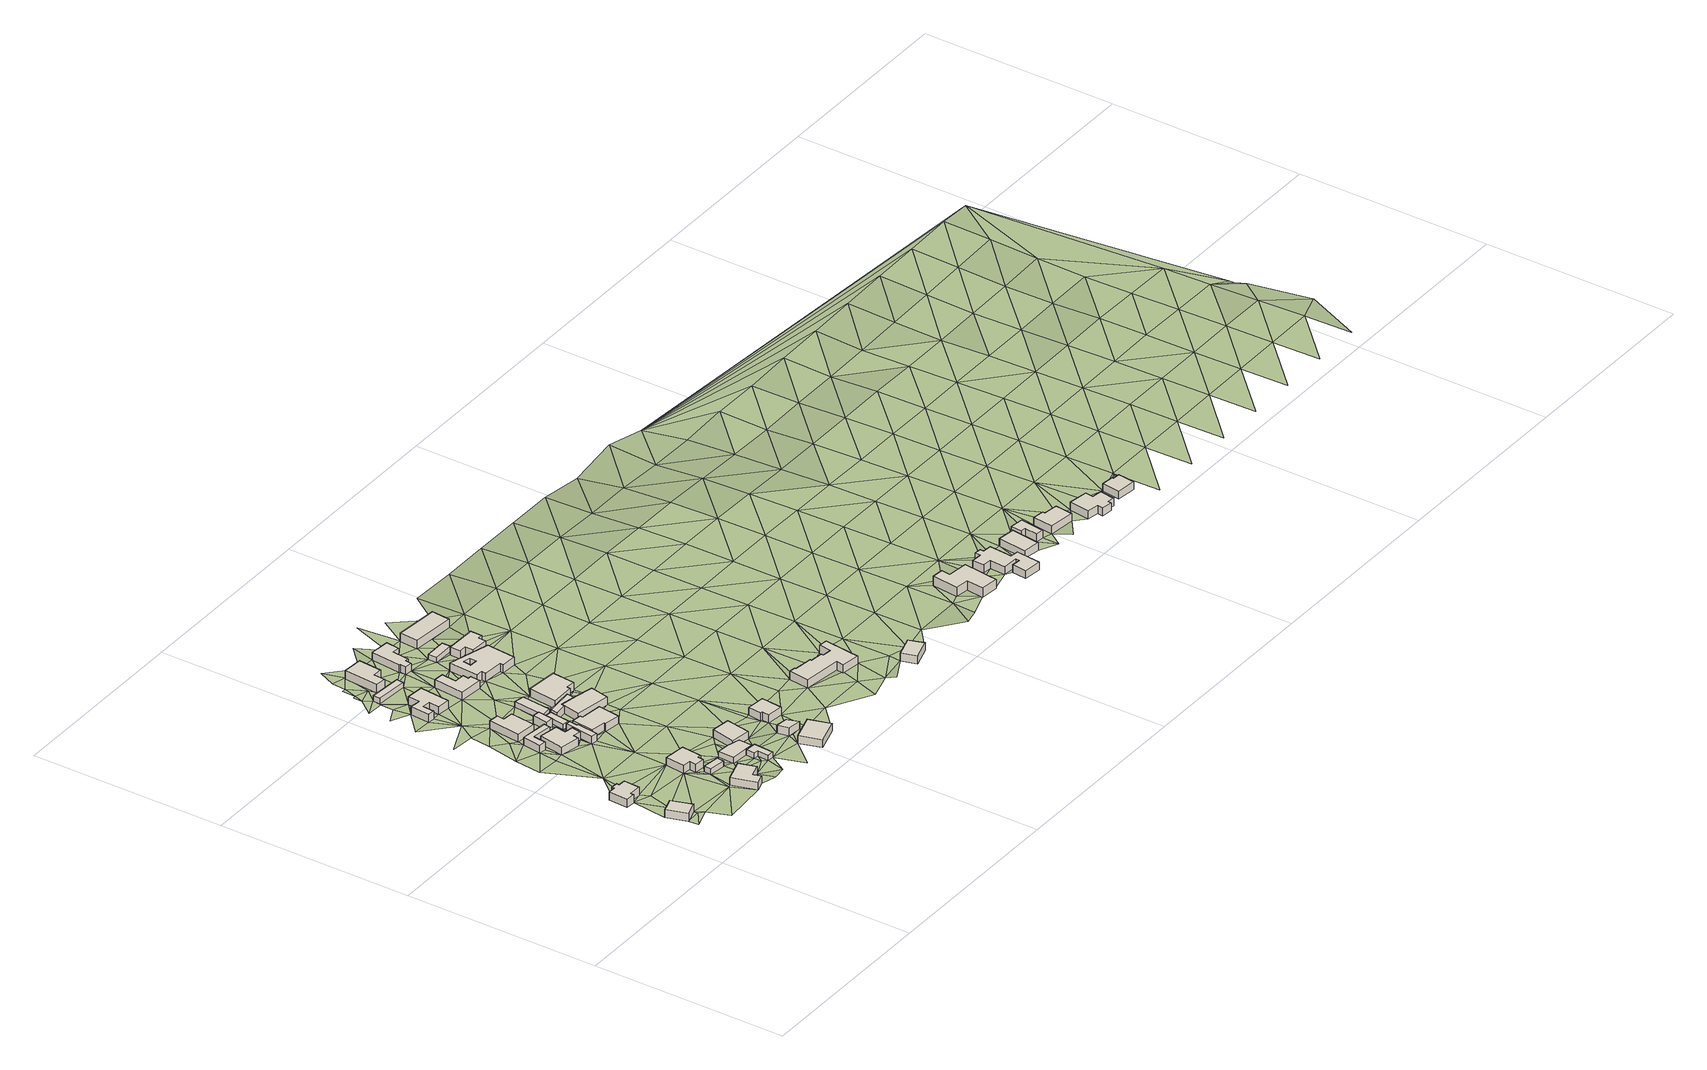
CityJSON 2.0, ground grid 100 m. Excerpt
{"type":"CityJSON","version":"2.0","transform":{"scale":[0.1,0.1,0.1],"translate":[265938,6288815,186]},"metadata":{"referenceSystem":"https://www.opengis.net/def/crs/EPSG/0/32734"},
"CityObjects":{
"building1":{"type":"Building","attributes":{"address":"2 Khorhamer Street Mamre 7347 Cape Town","building":"house","building:levels":"1","building_height":4.1,"roof_height":197.98,"ground_height":193.88,"plus_code":"4FRWFFPJ+732"},"geometry":[{"type":"Solid","lod":"1","boundaries":[[[[0,1,2,3]],[[1,4,5,2]],[[4,6,7,5]],[[6,0,3,7]],[[3,2,5,7]],[[6,4,1,0]]]]}]},
"building2":{"type":"Building","attributes":{"address":"25 Main Road Mamre 7347 Cape Town","building":"house","building:levels":"1","building_height":4.1,"roof_height":197.7,"ground_height":193.6,"plus_code":"4FRWFFPJ+925"},"geometry":[{"type":"Solid","lod":"1","boundaries":[[[[8,9,10,11]],[[9,12,13,10]],[[12,14,15,13]],[[14,16,17,15]],[[16,18,19,17]],[[18,20,21,19]],[[20,22,23,21]],[[22,24,25,23]],[[24,26,27,25]],[[26,8,11,27]],[[11,10,13,15,17,19,21,23,25,27]],[[26,24,22,20,18,16,14,12,9,8]]]]}]},
"building3":{"type":"Building","attributes":{"address":"1 Khorhamer Street Mamre 7347 Cape Town","building":"house","building:levels":"1","building_height":4.1,"roof_height":198.1,"ground_height":194,"plus_code":"4FRWFFPJ+66F"},"geometry":[{"type":"Solid","lod":"1","boundaries":[[[[28,29,30,31]],[[29,32,33,30]],[[32,34,35,33]],[[34,36,37,35]],[[36,38,39,37]],[[38,28,31,39]],[[31,30,33,35,37,39]],[[38,36,34,32,29,28]]]]}]},
"building4":{"type":"Building","attributes":{"address":"Main Road Mamre 7347 Cape Town","building":"yes","building:levels":"1","building_height":4.1,"roof_height":197.38,"ground_height":193.28,"plus_code":"4FRWFFPJ+H42"},"geometry":[{"type":"Solid","lod":"1","boundaries":[[[[40,41,42,43]],[[41,44,45,42]],[[44,46,47,45]],[[46,48,49,47]],[[48,50,51,49]],[[50,40,43,51]],[[43,42,45,47,49,51]],[[50,48,46,44,41,40]]]]}]},
"building5":{"type":"Building","attributes":{"address":"23 Main Road Mamre 7347 Cape Town","building":"house","building:levels":"1","building_height":4.1,"roof_height":197.8,"ground_height":193.7,"plus_code":"4FRWFFPJ+86J"},"geometry":[{"type":"Solid","lod":"1","boundaries":[[[[52,53,54,55]],[[53,56,57,54]],[[56,58,59,57]],[[58,60,61,59]],[[60,62,63,61]],[[62,64,65,63]],[[64,66,67,65]],[[66,52,55,67]],[[55,54,57,59,61,63,65,67]],[[66,64,62,60,58,56,53,52]]]]}]},
"building6":{"type":"Building","attributes":{"building":"cabin","building:levels":"1","building_height":2.8,"roof_height":196.5,"ground_height":193.7,"plus_code":"4FRWFFPJ+76M"},"geometry":[{"type":"Solid","lod":"1","boundaries":[[[[68,69,70,71]],[[69,72,73,70]],[[72,74,75,73]],[[74,68,71,75]],[[71,70,73,75]],[[74,72,69,68]]]]}]},
"building7":{"type":"Building","attributes":{"address":"4 Main Road Mamre 7347 Cape Town","building":"house","building:levels":"1","building_height":4.1,"roof_height":197.38,"ground_height":193.28,"plus_code":"4FRWFFPJ+G4H"},"geometry":[{"type":"Solid","lod":"1","boundaries":[[[[76,77,78,79]],[[77,80,81,78]],[[80,82,83,81]],[[82,84,85,83]],[[84,86,87,85]],[[86,88,89,87]],[[88,90,91,89]],[[90,76,79,91]],[[79,78,81,83,85,87,89,91]],[[90,88,86,84,82,80,77,76]]]]}]},
"building8":{"type":"Building","attributes":{"address":"3 Tol Street Mamre 7347 Cape Town","building":"house","building:levels":"1","building_height":4.1,"roof_height":197.27,"ground_height":193.17,"plus_code":"4FRWFFPJ+J44"},"geometry":[{"type":"Solid","lod":"1","boundaries":[[[[92,93,94,95]],[[93,96,97,94]],[[96,98,99,97]],[[98,100,101,99]],[[100,102,103,101]],[[102,92,95,103]],[[95,94,97,99,101,103]],[[102,100,98,96,93,92]]]]}]},
"building9":{"type":"Building","attributes":{"building":"garage","building:levels":"1","building_height":4.1,"roof_height":197.36,"ground_height":193.26,"plus_code":"4FRWFFPJ+G54"},"geometry":[{"type":"Solid","lod":"1","boundaries":[[[[104,105,106,107]],[[105,108,109,106]],[[108,110,111,109]],[[110,112,113,111]],[[112,114,115,113]],[[114,104,107,115]],[[107,106,109,111,113,115]],[[114,112,110,108,105,104]]]]}]},
"building10":{"type":"Building","attributes":{"address":"6 Tol Street Mamre 7347 Cape Town","building":"house","building:levels":"1","building_height":4.1,"roof_height":197.31,"ground_height":193.21,"plus_code":"4FRWFFPJ+Q46"},"geometry":[{"type":"Solid","lod":"1","boundaries":[[[[116,117,118,119]],[[117,120,121,118]],[[120,122,123,121]],[[122,124,125,123]],[[124,126,127,125]],[[126,128,129,127]],[[128,130,131,129]],[[130,132,133,131]],[[132,134,135,133]],[[134,116,119,135]],[[119,118,121,123,125,127,129,131,133,135]],[[134,132,130,128,126,124,122,120,117,116]]]]}]},
"building11":{"type":"Building","attributes":{"address":"Tol Street Mamre 7347 Cape Town","building":"yes","building:levels":"1","building_height":4.1,"roof_height":197.27,"ground_height":193.17,"plus_code":"4FRWFFPJ+H5P"},"geometry":[{"type":"Solid","lod":"1","boundaries":[[[[136,137,138,139]],[[137,140,141,138]],[[140,142,143,141]],[[142,136,139,143]],[[139,138,141,143]],[[142,140,137,136]]]]}]},
"building12":{"type":"Building","attributes":{"building":"cabin","building:levels":"1","building_height":2.8,"roof_height":196.84,"ground_height":194.04,"plus_code":"4FRWFFPJ+77H"},"geometry":[{"type":"Solid","lod":"1","boundaries":[[[[144,145,146,147]],[[145,148,149,146]],[[148,150,151,149]],[[150,152,153,151]],[[152,144,147,153]],[[147,146,149,151,153]],[[152,150,148,145,144]]]]}]},
"building13":{"type":"Building","attributes":{"building":"cabin","building:levels":"1","building_height":2.8,"roof_height":195.97,"ground_height":193.17,"plus_code":"4FRWFFPJ+H55"},"geometry":[{"type":"Solid","lod":"1","boundaries":[[[[154,155,156,157]],[[155,158,159,156]],[[158,160,161,159]],[[160,162,163,161]],[[162,154,157,163]],[[157,156,159,161,163]],[[162,160,158,155,154]]]]}]},
"building14":{"type":"Building","attributes":{"building":"cabin","building:levels":"1","building_height":2.8,"roof_height":195.77,"ground_height":192.97,"plus_code":"4FRWFFPJ+R4J"},"geometry":[{"type":"Solid","lod":"1","boundaries":[[[[164,165,166,167]],[[165,168,169,166]],[[168,170,171,169]],[[170,164,167,171]],[[167,166,169,171]],[[170,168,165,164]]]]}]},
"building15":{"type":"Building","attributes":{"address":"Khorhamer Street Mamre 7347 Cape Town","building":"cabin","building:levels":"1","building_height":2.8,"roof_height":196.84,"ground_height":194.04,"plus_code":"4FRWFFPJ+68J"},"geometry":[{"type":"Solid","lod":"1","boundaries":[[[[172,173,174,175]],[[173,176,177,174]],[[176,178,179,177]],[[178,180,181,179]],[[180,182,183,181]],[[182,172,175,183]],[[175,174,177,179,181,183]],[[182,180,178,176,173,172]]]]}]},
"building16":{"type":"Building","attributes":{"address":"2 Main Road Mamre 7347 Cape Town","building":"house","building:levels":"1","building_height":4.1,"roof_height":197.36,"ground_height":193.26,"plus_code":"4FRWFFPJ+G68"},"geometry":[{"type":"Solid","lod":"1","boundaries":[[[[184,185,186,187]],[[185,188,189,186]],[[188,190,191,189]],[[190,192,193,191]],[[192,194,195,193]],[[194,196,197,195]],[[196,198,199,197]],[[198,184,187,199]],[[187,186,189,191,193,195,197,199]],[[198,196,194,192,190,188,185,184]]]]}]},
"building17":{"type":"Building","attributes":{"building":"cabin","building:levels":"1","building_height":2.8,"roof_height":195.97,"ground_height":193.17,"plus_code":"4FRWFFPJ+J66"},"geometry":[{"type":"Solid","lod":"1","boundaries":[[[[200,201,202,203]],[[201,204,205,202]],[[204,206,207,205]],[[206,200,203,207]],[[203,202,205,207]],[[206,204,201,200]]]]}]},
"building18":{"type":"Building","attributes":{"address":"3 Amos Comenius Street Mamre 7347 Cape Town","building":"house","building:levels":"1","building_height":4.1,"roof_height":197.07,"ground_height":192.97,"plus_code":"4FRWFFPJ+V4W"},"geometry":[{"type":"Solid","lod":"1","boundaries":[[[[208,209,210,211]],[[209,212,213,210]],[[212,214,215,213]],[[214,216,217,215]],[[216,218,219,217]],[[218,208,211,219]],[[211,210,213,215,217,219]],[[218,216,214,212,209,208]]]]}]},
"building19":{"type":"Building","attributes":{"building":"garage","building:levels":"1","building_height":4.1,"roof_height":197.27,"ground_height":193.17,"plus_code":"4FRWFFPJ+H6Q"},"geometry":[{"type":"Solid","lod":"1","boundaries":[[[[155,154,220,221]],[[154,222,223,220]],[[222,224,225,223]],[[224,226,227,225]],[[226,228,229,227]],[[228,155,221,229]],[[221,220,223,225,227,229]],[[228,226,224,222,154,155]]]]}]},
"building20":{"type":"Building","attributes":{"address":"21 Main Road Mamre 7347 Cape Town","building":"house","building:levels":"1","building_height":4.1,"roof_height":197.83,"ground_height":193.73,"plus_code":"4FRWFFPJ+884"},"geometry":[{"type":"Solid","lod":"1","boundaries":[[[[230,231,232,233]],[[231,234,235,232]],[[234,236,237,235]],[[236,230,233,237]],[[233,232,235,237]],[[236,234,231,230]]]]}]},
"building21":{"type":"Building","attributes":{"address":"4 Tol Street Mamre 7347 Cape Town","building":"house","building:levels":"1","building_height":4.1,"roof_height":197.26,"ground_height":193.16,"plus_code":"4FRWFFPJ+Q54"},"geometry":[{"type":"Solid","lod":"1","boundaries":[[[[238,239,240,241]],[[239,242,243,240]],[[242,244,245,243]],[[244,246,247,245]],[[246,248,249,247]],[[248,250,251,249]],[[250,252,253,251]],[[252,238,241,253]],[[241,240,243,245,247,249,251,253]],[[252,250,248,246,244,242,239,238]]]]}]},
"building22":{"type":"Building","attributes":{"address":"1 Frans Street Mamre 7347 Cape Town","building":"house","building:levels":"1","building_height":4.1,"roof_height":197.37,"ground_height":193.27,"plus_code":"4FRWFFPJ+H73"},"geometry":[{"type":"Solid","lod":"1","boundaries":[[[[226,224,254,255]],[[224,222,256,254]],[[222,257,258,256]],[[257,259,260,258]],[[259,261,262,260]],[[261,226,255,262]],[[255,254,256,258,260,262]],[[261,259,257,222,224,226]]]]}]},
"building23":{"type":"Building","attributes":{"address":"1 Tol Street Mamre 7347 Cape Town","building":"house","building:levels":"1","building_height":4.1,"roof_height":197.37,"ground_height":193.27,"plus_code":"4FRWFFPJ+J78"},"geometry":[{"type":"Solid","lod":"1","boundaries":[[[[263,264,265,266]],[[264,267,268,265]],[[267,269,270,268]],[[269,271,272,270]],[[271,273,274,272]],[[273,263,266,274]],[[266,265,268,270,272,274]],[[273,271,269,267,264,263]]]]}]},
"building24":{"type":"Building","attributes":{"address":"2 Groenkloof Street Mamre 7347 Cape Town","building":"house","building:levels":"1","building_height":4.1,"roof_height":198.41,"ground_height":194.31,"plus_code":"4FRWFFPJ+5CV"},"geometry":[{"type":"Solid","lod":"1","boundaries":[[[[275,276,277,278]],[[276,279,280,277]],[[279,281,282,280]],[[281,275,278,282]],[[278,277,280,282]],[[281,279,276,275]]]]}]},
"building25":{"type":"Building","attributes":{"address":"Groenkloof Street Mamre 7347 Cape Town","building":"garage","building:levels":"1","building_height":4.1,"roof_height":198.41,"ground_height":194.31,"plus_code":"4FRWFFPJ+6CR"},"geometry":[{"type":"Solid","lod":"1","boundaries":[[[[283,284,285,286]],[[284,287,288,285]],[[287,289,290,288]],[[289,283,286,290]],[[286,285,288,290]],[[289,287,284,283]]]]}]},
"building26":{"type":"Building","attributes":{"address":"1 Amos Comenius Street Mamre 7347 Cape Town","building":"house","building:levels":"1","building_height":4.1,"roof_height":197.07,"ground_height":192.97,"plus_code":"4FRWFFPJ+V5H"},"geometry":[{"type":"Solid","lod":"1","boundaries":[[[[291,292,293,294]],[[292,295,296,293]],[[295,297,298,296]],[[297,299,300,298]],[[299,301,302,300]],[[301,303,304,302]],[[303,305,306,304]],[[305,307,308,306]],[[307,309,310,308]],[[309,291,294,310]],[[294,293,296,298,300,302,304,306,308,310]],[[309,307,305,303,301,299,297,295,292,291]]]]}]},
"building27":{"type":"Building","attributes":{"address":"2 Tol Street Mamre 7347 Cape Town","building":"house","building:levels":"1","building_height":4.1,"roof_height":197.36,"ground_height":193.26,"plus_code":"4FRWFFPJ+P7W"},"geometry":[{"type":"Solid","lod":"1","boundaries":[[[[311,312,313,314]],[[312,315,316,313]],[[315,317,318,316]],[[317,319,320,318]],[[319,321,322,320]],[[321,323,324,322]],[[323,325,326,324]],[[325,311,314,326]],[[327,328,329,330]],[[328,331,332,329]],[[331,333,334,332]],[[333,327,330,334]],[[314,313,316,318,320,322,324,326],[330,329,332,334]],[[325,323,321,319,317,315,312,311],[333,331,328,327]]]]}]},
"building28":{"type":"Building","attributes":{"address":"19 Main Road Mamre 7347 Cape Town","building":"house","building:levels":"1","building_height":4.1,"roof_height":198.07,"ground_height":193.97,"plus_code":"4FRWFFPJ+8C4"},"geometry":[{"type":"Solid","lod":"1","boundaries":[[[[335,336,337,338]],[[336,339,340,337]],[[339,341,342,340]],[[341,343,344,342]],[[343,345,346,344]],[[345,335,338,346]],[[338,337,340,342,344,346]],[[345,343,341,339,336,335]]]]}]},
"building29":{"type":"Building","attributes":{"building":"cabin","building:levels":"1","building_height":2.8,"roof_height":195.74,"ground_height":192.94,"plus_code":"4FRWFFPJ+R7M"},"geometry":[{"type":"Solid","lod":"1","boundaries":[[[[347,348,349,350]],[[348,351,352,349]],[[351,353,354,352]],[[353,347,350,354]],[[350,349,352,354]],[[353,351,348,347]]]]}]},
"building30":{"type":"Building","attributes":{"address":"27 Frans Street Mamre 7347 Cape Town","building":"house","building:levels":"1","building_height":4.1,"roof_height":197.36,"ground_height":193.26,"plus_code":"4FRWFFPJ+R83"},"geometry":[{"type":"Solid","lod":"1","boundaries":[[[[355,356,357,358]],[[356,359,360,357]],[[359,361,362,360]],[[361,363,364,362]],[[363,365,366,364]],[[365,367,368,366]],[[367,369,370,368]],[[369,355,358,370]],[[358,357,360,362,364,366,368,370]],[[369,367,365,363,361,359,356,355]]]]}]},
"building31":{"type":"Building","attributes":{"address":"29 Frans Street Mamre 7347 Cape Town","building":"house","building:levels":"1","building_height":4.1,"roof_height":197.04,"ground_height":192.94,"plus_code":"4FRWFFPJ+V8M"},"geometry":[{"type":"Solid","lod":"1","boundaries":[[[[371,372,373,374]],[[372,375,376,373]],[[375,377,378,376]],[[377,371,374,378]],[[374,373,376,378]],[[377,375,372,371]]]]}]},
"building32":{"type":"Building","attributes":{"address":"17 Main Road Mamre 7347 Cape Town","building":"house","building:levels":"1","building_height":4.1,"roof_height":198.47,"ground_height":194.37,"plus_code":"4FRWFFPJ+7JV"},"geometry":[{"type":"Solid","lod":"1","boundaries":[[[[379,380,381,382]],[[380,383,384,381]],[[383,385,386,384]],[[385,387,388,386]],[[387,389,390,388]],[[389,391,392,390]],[[391,393,394,392]],[[393,395,396,394]],[[395,397,398,396]],[[397,399,400,398]],[[399,401,402,400]],[[401,403,404,402]],[[403,405,406,404]],[[405,379,382,406]],[[382,381,384,386,388,390,392,394,396,398,400,402,404,406]],[[405,403,401,399,397,395,393,391,389,387,385,383,380,379]]]]}]},
"building33":{"type":"Building","attributes":{"address":"4 Akkerboom Avenue Mamre 7347 Cape Town","building":"house","building:levels":"1","building_height":4.1,"roof_height":198.93,"ground_height":194.83,"plus_code":"4FRWFFPJ+5QR"},"geometry":[{"type":"Solid","lod":"1","boundaries":[[[[407,408,409,410]],[[408,411,412,409]],[[411,413,414,412]],[[413,407,410,414]],[[410,409,412,414]],[[413,411,408,407]]]]}]},
"building34":{"type":"Building","attributes":{"address":"11 Main Road Mamre 7347 Cape Town","building":"house","building:levels":"1","building_height":4.1,"roof_height":199.69,"ground_height":195.59,"plus_code":"4FRWFFPM+62J"},"geometry":[{"type":"Solid","lod":"1","boundaries":[[[[415,416,417,418]],[[416,419,420,417]],[[419,421,422,420]],[[421,423,424,422]],[[423,425,426,424]],[[425,427,428,426]],[[427,429,430,428]],[[429,415,418,430]],[[418,417,420,422,424,426,428,430]],[[429,427,425,423,421,419,416,415]]]]}]},
"building35":{"type":"Building","attributes":{"address":"9 Main Road Mamre 7347 Cape Town","building":"house","building:levels":"1","building_height":4.1,"roof_height":199.69,"ground_height":195.59,"plus_code":"4FRWFFPM+639"},"geometry":[{"type":"Solid","lod":"1","boundaries":[[[[431,432,433,434]],[[432,435,436,433]],[[435,437,438,436]],[[437,439,440,438]],[[439,441,442,440]],[[441,443,444,442]],[[443,445,446,444]],[[445,447,448,446]],[[447,449,450,448]],[[449,451,452,450]],[[451,453,454,452]],[[453,455,456,454]],[[455,457,458,456]],[[457,459,460,458]],[[459,461,462,460]],[[461,431,434,462]],[[434,433,436,438,440,442,444,446,448,450,452,454,456,458,460,462]],[[461,459,457,455,453,451,449,447,445,443,441,439,437,435,432,431]]]]}]},
"building36":{"type":"Building","attributes":{"address":"7 Main Road Mamre 7347 Cape Town","building":"house","building:levels":"1","building_height":4.1,"roof_height":199.93,"ground_height":195.83,"plus_code":"4FRWFFPM+657"},"geometry":[{"type":"Solid","lod":"1","boundaries":[[[[463,464,465,466]],[[464,467,468,465]],[[467,469,470,468]],[[469,463,466,470]],[[466,465,468,470]],[[469,467,464,463]]]]}]},
"building37":{"type":"Building","attributes":{"building":"garage","building:levels":"1","building_height":4.1,"roof_height":199.96,"ground_height":195.86,"plus_code":"4FRWFFPM+667"},"geometry":[{"type":"Solid","lod":"1","boundaries":[[[[471,472,473,474]],[[472,475,476,473]],[[475,477,478,476]],[[477,479,480,478]],[[479,481,482,480]],[[481,471,474,482]],[[474,473,476,478,480,482]],[[481,479,477,475,472,471]]]]}]},
"building38":{"type":"Building","attributes":{"address":"5 Main Road Mamre 7347 Cape Town","building":"house","building:levels":"1","building_height":4.1,"roof_height":199.96,"ground_height":195.86,"plus_code":"4FRWFFPM+673"},"geometry":[{"type":"Solid","lod":"1","boundaries":[[[[483,484,485,486]],[[484,487,488,485]],[[487,489,490,488]],[[489,491,492,490]],[[491,493,494,492]],[[493,483,486,494]],[[486,485,488,490,492,494]],[[493,491,489,487,484,483]]]]}]},
"building39":{"type":"Building","attributes":{"address":"3 Main Road Mamre 7347 Cape Town","building":"house","building:levels":"1","building_height":4.1,"roof_height":199.83,"ground_height":195.73,"plus_code":"4FRWFFPM+59C"},"geometry":[{"type":"Solid","lod":"1","boundaries":[[[[495,496,497,498]],[[496,499,500,497]],[[499,501,502,500]],[[501,503,504,502]],[[503,505,506,504]],[[505,507,508,506]],[[507,509,510,508]],[[509,511,512,510]],[[511,513,514,512]],[[513,495,498,514]],[[498,497,500,502,504,506,508,510,512,514]],[[513,511,509,507,505,503,501,499,496,495]]]]}]},
"building40":{"type":"Building","attributes":{"address":"1 Main Road Mamre 7347 Cape Town","building":"house","building:levels":"1","building_height":4.1,"roof_height":199.6,"ground_height":195.5,"plus_code":"4FRWFFPM+5CH"},"geometry":[{"type":"Solid","lod":"1","boundaries":[[[[515,516,517,518]],[[516,519,520,517]],[[519,521,522,520]],[[521,523,524,522]],[[523,525,526,524]],[[525,515,518,526]],[[518,517,520,522,524,526]],[[525,523,521,519,516,515]]]]}]},
"terrain1":{"type":"TINRelief","geometry":[{"type":"CompositeSurface","lod":"1","boundaries":[[[527,6,528]],[[529,4,1]],[[527,0,6]],[[527,528,530]],[[527,530,0]],[[24,22,26]],[[531,529,532]],[[533,529,1]],[[529,533,532]],[[20,18,16]],[[534,22,20]],[[530,535,0]],[[536,535,530]],[[0,56,1]],[[16,534,20]],[[56,533,1]],[[53,532,533]],[[534,537,538]],[[16,532,53]],[[535,536,28]],[[538,539,540]],[[535,56,0]],[[16,53,534]],[[539,538,537]],[[537,534,541]],[[53,533,56]],[[540,542,543]],[[50,540,539]],[[539,537,541]],[[540,50,542]],[[38,535,28]],[[74,535,38]],[[534,104,541]],[[544,539,541]],[[545,546,547]],[[535,74,56]],[[53,548,534]],[[541,90,544]],[[50,549,542]],[[543,100,547]],[[100,543,542]],[[74,60,56]],[[58,56,60]],[[104,534,548]],[[44,544,90]],[[36,74,38]],[[74,72,60]],[[545,122,550]],[[120,550,122]],[[542,549,100]],[[29,34,32]],[[60,72,62]],[[551,549,50]],[[547,100,545]],[[541,104,552]],[[34,29,553]],[[46,44,90]],[[554,555,120]],[[36,556,74]],[[545,124,122]],[[72,69,62]],[[62,66,64]],[[50,48,551]],[[548,53,52]],[[557,558,552]],[[66,62,69]],[[124,545,130]],[[559,46,90]],[[545,100,98]],[[552,104,557]],[[34,553,560]],[[561,562,168]],[[130,126,124]],[[561,168,563]],[[36,564,556]],[[548,105,104]],[[116,554,120]],[[34,565,36]],[[69,556,564]],[[557,104,566]],[[567,120,117]],[[69,144,66]],[[130,128,126]],[[130,545,132]],[[562,554,116]],[[568,114,559]],[[116,120,567]],[[66,144,52]],[[559,142,46]],[[168,562,170]],[[551,48,142]],[[46,142,48]],[[568,566,114]],[[566,104,114]],[[36,178,564]],[[116,170,562]],[[564,144,69]],[[563,569,570]],[[571,98,572]],[[182,34,560]],[[548,198,105]],[[116,567,117]],[[551,142,140]],[[108,105,194]],[[142,559,136]],[[114,573,559]],[[178,36,565]],[[34,182,565]],[[140,571,551]],[[238,545,98]],[[563,168,574]],[[559,573,136]],[[574,569,563]],[[194,105,198]],[[194,192,108]],[[132,545,238]],[[573,114,112]],[[575,576,569]],[[108,192,110]],[[176,564,178]],[[192,112,110]],[[52,144,577]],[[578,548,52]],[[569,574,575]],[[112,579,573]],[[571,140,137]],[[574,168,580]],[[182,560,172]],[[158,136,573]],[[170,116,164]],[[98,571,201]],[[196,194,198]],[[579,112,192]],[[548,184,198]],[[178,565,180]],[[581,564,176]],[[182,180,565]],[[137,136,582]],[[136,158,582]],[[144,152,577]],[[192,190,579]],[[580,168,165]],[[137,201,571]],[[583,575,574]],[[582,158,155]],[[116,134,164]],[[584,575,583]],[[579,585,154]],[[577,231,52]],[[585,579,190]],[[580,583,574]],[[98,586,238]],[[578,184,548]],[[582,201,137]],[[586,98,201]],[[234,577,152]],[[173,581,176]],[[585,190,188]],[[582,155,587]],[[152,150,234]],[[132,588,134]],[[52,231,578]],[[132,238,588]],[[165,589,580]],[[583,590,584]],[[585,222,154]],[[581,173,150]],[[234,231,577]],[[172,591,279]],[[185,585,188]],[[592,587,155]],[[134,588,164]],[[234,150,236]],[[593,594,589]],[[173,236,150]],[[593,589,165]],[[173,172,289]],[[586,201,200]],[[200,587,592]],[[209,590,583]],[[238,586,239]],[[592,155,595]],[[165,164,299]],[[299,164,588]],[[289,172,279]],[[585,185,596]],[[165,295,593]],[[200,267,586]],[[236,173,287]],[[578,597,184]],[[184,597,185]],[[578,231,598]],[[592,267,200]],[[295,165,299]],[[287,173,289]],[[599,600,601]],[[601,602,599]],[[588,600,301]],[[239,586,317]],[[267,317,586]],[[588,301,299]],[[603,592,595]],[[209,593,292]],[[185,597,596]],[[602,604,605]],[[292,593,295]],[[295,299,297]],[[239,606,605]],[[279,607,289]],[[595,608,603]],[[605,606,602]],[[599,609,600]],[[236,339,598]],[[317,606,239]],[[236,287,343]],[[609,599,602]],[[283,607,279]],[[600,609,301]],[[603,608,610]],[[602,606,609]],[[598,611,578]],[[317,612,606]],[[597,578,611]],[[301,305,303]],[[289,607,283]],[[339,236,343]],[[283,279,276]],[[321,317,267]],[[209,292,613]],[[614,603,615]],[[284,343,287]],[[603,610,615]],[[598,339,616]],[[615,617,614]],[[305,301,618]],[[301,609,619]],[[617,615,610]],[[283,276,284]],[[307,305,309]],[[321,267,620]],[[621,620,267]],[[616,611,598]],[[596,597,622]],[[618,301,619]],[[339,343,341]],[[321,319,317]],[[305,618,309]],[[336,616,339]],[[623,624,625]],[[284,345,343]],[[613,292,291]],[[626,623,625]],[[622,610,596]],[[345,284,276]],[[619,609,365]],[[611,616,336]],[[611,622,597]],[[609,369,365]],[[618,627,309]],[[628,617,610]],[[276,629,630]],[[620,323,321]],[[365,363,619]],[[369,609,631]],[[336,335,611]],[[309,632,291]],[[617,628,621]],[[630,345,276]],[[363,348,619]],[[633,631,609]],[[309,627,632]],[[618,351,627]],[[367,365,369]],[[622,628,610]],[[634,620,621]],[[635,291,632]],[[631,355,369]],[[335,345,636]],[[637,627,351]],[[323,620,634]],[[363,361,348]],[[355,631,633]],[[611,335,638]],[[348,361,351]],[[611,638,622]],[[345,630,397]],[[621,628,634]],[[351,361,637]],[[397,636,345]],[[637,372,627]],[[359,356,355]],[[323,639,633]],[[638,335,636]],[[639,355,633]],[[640,628,622]],[[637,361,372]],[[632,375,641]],[[639,323,634]],[[639,359,355]],[[359,639,361]],[[640,622,638]],[[397,630,642]],[[636,397,395]],[[636,395,638]],[[643,642,630]],[[644,634,628]],[[361,645,372]],[[361,639,645]],[[644,628,640]],[[375,372,645]],[[642,646,397]],[[647,638,395]],[[648,649,650]],[[642,643,651]],[[652,397,646]],[[639,634,653]],[[647,395,648]],[[634,644,654]],[[645,655,375]],[[656,648,650]],[[640,638,657]],[[656,650,658]],[[648,656,647]],[[634,654,653]],[[659,646,642]],[[642,651,659]],[[660,656,658]],[[645,639,661]],[[657,638,647]],[[644,640,662]],[[663,656,660]],[[664,411,651]],[[665,666,660]],[[663,647,656]],[[639,653,661]],[[663,660,666]],[[659,651,667]],[[655,645,668]],[[662,654,644]],[[662,640,657]],[[651,411,667]],[[645,661,668]],[[669,659,670]],[[659,667,670]],[[647,663,671]],[[654,672,653]],[[654,662,673]],[[671,663,669]],[[408,667,411]],[[674,657,647]],[[667,408,670]],[[671,669,670]],[[654,673,672]],[[662,657,674]],[[661,653,675]],[[674,647,671]],[[653,672,675]],[[408,407,676]],[[661,677,668]],[[678,673,662]],[[670,408,679]],[[662,674,678]],[[671,670,680]],[[661,675,677]],[[679,408,676]],[[672,673,681]],[[680,670,679]],[[678,682,673]],[[674,671,683]],[[673,682,681]],[[683,678,674]],[[672,684,675]],[[683,671,680]],[[676,685,686]],[[679,676,687]],[[672,681,684]],[[677,675,688]],[[682,678,689]],[[687,676,686]],[[686,685,690]],[[678,683,689]],[[679,691,680]],[[675,684,688]],[[681,682,692]],[[691,679,687]],[[686,690,693]],[[682,689,692]],[[694,683,680]],[[695,686,693]],[[681,696,684]],[[695,415,686]],[[687,686,415]],[[691,694,680]],[[692,696,681]],[[697,695,693]],[[698,689,683]],[[687,415,699]],[[688,684,700]],[[683,694,698]],[[696,701,684]],[[691,687,702]],[[692,689,703]],[[702,687,699]],[[704,705,699]],[[684,701,700]],[[706,705,707]],[[696,692,703]],[[707,441,706]],[[703,689,698]],[[702,699,705]],[[706,437,705]],[[435,705,437]],[[706,439,437]],[[694,691,708]],[[439,706,441]],[[702,709,691]],[[702,705,435]],[[710,701,696]],[[447,711,441]],[[435,431,702]],[[435,432,431]],[[708,691,709]],[[696,703,710]],[[711,447,712]],[[713,698,694]],[[702,431,461]],[[459,714,461]],[[701,715,700]],[[694,708,713]],[[701,710,716]],[[717,714,718]],[[467,717,719]],[[720,702,461]],[[721,703,698]],[[714,717,464]],[[709,702,722]],[[464,717,467]],[[701,716,715]],[[461,714,720]],[[721,698,713]],[[464,720,714]],[[710,703,723]],[[702,720,722]],[[724,708,709]],[[723,716,710]],[[723,703,721]],[[720,464,472]],[[463,469,475]],[[469,479,475]],[[472,464,463]],[[469,725,479]],[[708,724,713]],[[724,709,722]],[[463,475,472]],[[475,479,477]],[[725,726,479]],[[484,726,725]],[[715,716,727]],[[713,728,721]],[[716,723,729]],[[720,472,730]],[[483,726,484]],[[483,731,726]],[[724,728,713]],[[732,722,720]],[[730,472,731]],[[716,729,727]],[[484,733,487]],[[723,721,734]],[[730,731,483]],[[720,730,732]],[[728,734,721]],[[730,483,493]],[[724,722,735]],[[489,493,491]],[[736,729,723]],[[730,493,489]],[[735,728,724]],[[735,722,732]],[[734,736,723]],[[489,487,496]],[[499,496,487]],[[729,737,727]],[[489,738,730]],[[736,739,729]],[[740,734,728]],[[739,737,729]],[[489,496,738]],[[741,728,735]],[[730,742,732]],[[496,495,743]],[[496,743,738]],[[728,741,740]],[[495,513,511]],[[736,734,744]],[[730,738,742]],[[495,745,743]],[[746,735,732]],[[495,511,745]],[[743,745,738]],[[511,747,745]],[[734,740,744]],[[748,739,736]],[[746,732,742]],[[739,748,737]],[[741,735,749]],[[736,744,748]],[[523,521,525]],[[738,745,750]],[[745,525,751]],[[735,746,749]],[[740,741,752]],[[753,751,521]],[[751,525,521]],[[742,738,754]],[[750,745,751]],[[741,749,752]],[[755,744,740]],[[738,750,754]],[[748,756,737]],[[746,742,757]],[[751,758,759]],[[740,752,755]],[[748,744,756]],[[757,742,754]],[[760,749,746]],[[750,751,761]],[[744,755,756]],[[746,757,760]],[[762,752,749]],[[756,763,737]],[[751,759,761]],[[750,764,754]],[[749,760,762]],[[752,765,755]],[[750,761,764]],[[766,757,754]],[[767,768,759]],[[752,762,765]],[[763,756,755]],[[766,754,764]],[[763,769,737]],[[770,760,757]],[[771,761,759]],[[755,765,763]],[[757,766,770]],[[762,760,772]],[[768,771,759]],[[764,761,773]],[[765,762,772]],[[760,770,772]],[[761,771,773]],[[774,737,769]],[[766,764,775]],[[776,768,777]],[[766,775,770]],[[763,765,769]],[[775,764,773]],[[765,772,778]],[[768,779,771]],[[765,778,769]],[[773,771,779]],[[772,770,780]],[[737,774,781]],[[768,776,779]],[[775,782,770]],[[780,778,772]],[[770,782,780]],[[783,775,773]],[[784,773,779]],[[785,786,776]],[[774,769,778]],[[783,773,784]],[[787,778,780]],[[737,781,788]],[[782,775,789]],[[779,776,790]],[[778,787,774]],[[775,783,789]],[[779,790,784]],[[780,782,791]],[[790,776,786]],[[782,789,791]],[[792,787,780]],[[737,788,793]],[[783,784,794]],[[790,795,784]],[[796,786,797]],[[792,780,791]],[[774,787,781]],[[794,784,795]],[[798,789,783]],[[786,799,790]],[[781,787,792]],[[800,737,793]],[[783,794,798]],[[801,791,789]],[[786,796,799]],[[795,790,802]],[[789,798,801]],[[792,791,803]],[[802,790,799]],[[804,794,795]],[[805,796,806]],[[803,791,801]],[[788,781,792]],[[804,795,802]],[[794,807,798]],[[796,808,799]],[[792,803,788]],[[794,804,807]],[[809,801,798]],[[808,796,805]],[[810,802,799]],[[798,807,809]],[[811,803,801]],[[799,808,810]],[[812,805,813]],[[804,802,814]],[[811,801,809]],[[812,808,805]],[[807,804,814]],[[793,788,803]],[[814,802,810]],[[807,814,809]],[[815,808,812]],[[815,810,808]],[[793,803,811]],[[816,810,815]],[[810,816,817]],[[810,817,814]],[[800,811,809]],[[809,814,800]],[[814,817,800]],[[800,793,811]]]}]}
},
"vertices":[
[178,274,79],[144,378,79],[144,378,120],[178,274,120],[69,354,79],[69,354,120],[102,250,79],[102,250,120],
[48,540,74],[95,537,74],[95,537,117],[48,540,117],[96,556,74],[96,556,117],[158,552,74],[158,552,117],[163,634,74],[163,634,117],[125,636,74],[125,636,117],[126,650,74],[126,650,117],[90,652,74],[90,652,117],[89,639,74],[89,639,117],[53,640,74],[53,640,117],
[482,135,80],[533,151,80],[533,151,121],[482,135,121],[520,191,80],[520,191,121],[584,211,80],[584,211,121],[557,297,80],[557,297,121],[443,261,80],[443,261,121],
[193,1106,72],[227,1102,72],[227,1102,114],[193,1106,114],[235,1166,72],[235,1166,114],[340,1153,72],[340,1153,114],[344,1185,72],[344,1185,114],[205,1202,72],[205,1202,114],
[531,574,77],[421,586,77],[421,586,118],[531,574,118],[411,486,77],[411,486,118],[452,482,77],[452,482,118],[448,446,77],[448,446,118],[500,441,77],[500,441,118],[503,471,77],[503,471,118],[520,469,77],[520,469,118],
[556,372,77],[561,409,77],[561,409,105],[556,372,105],[475,420,77],[475,420,105],[470,382,77],[470,382,105],
[234,1017,72],[336,999,72],[336,999,114],[234,1017,114],[341,1025,72],[341,1025,114],[381,1018,72],[381,1018,114],[390,1067,72],[390,1067,114],[345,1075,72],[345,1075,114],[354,1129,72],[354,1129,114],[257,1146,72],[257,1146,114],
[318,1224,71],[333,1352,71],[333,1352,113],[318,1224,113],[279,1358,71],[279,1358,113],[284,1395,71],[284,1395,113],[232,1401,71],[232,1401,113],[213,1236,71],[213,1236,113],
[381,956,73],[413,952,73],[413,952,114],[381,956,114],[427,1060,73],[427,1060,114],[420,1061,73],[420,1061,114],[425,1105,73],[425,1105,114],[401,1108,73],[401,1108,114],
[190,1807,72],[184,1746,72],[184,1746,113],[190,1807,113],[129,1752,72],[129,1752,113],[121,1651,72],[121,1651,113],[156,1648,72],[156,1648,113],[162,1708,72],[162,1708,113],[202,1705,72],[202,1705,113],[197,1649,72],[197,1649,113],[263,1643,72],[263,1643,113],[278,1799,72],[278,1799,113],
[401,1181,72],[412,1261,72],[412,1261,113],[401,1181,113],[374,1266,72],[374,1266,113],[364,1185,72],[364,1185,113],
[604,431,77],[601,348,77],[601,348,108],[604,431,108],[729,339,77],[729,339,108],[732,408,77],[732,408,108],[666,426,77],[666,426,108],
[452,1190,72],[457,1227,72],[457,1227,100],[452,1190,100],[422,1232,72],[422,1232,100],[407,1126,72],[407,1126,100],[442,1121,72],[442,1121,100],
[290,1903,70],[293,1939,70],[293,1939,98],[290,1903,98],[127,1952,70],[127,1952,98],[124,1916,70],[124,1916,98],
[734,229,80],[741,332,80],[741,332,108],[734,229,108],[684,337,80],[684,337,108],[681,293,80],[681,293,108],[705,291,80],[705,291,108],[701,232,80],[701,232,108],
[583,951,73],[598,1064,73],[598,1064,114],[583,951,114],[487,1078,73],[487,1078,114],[488,1091,73],[488,1091,114],[439,1098,73],[439,1098,114],[423,984,73],[423,984,114],[501,973,73],[501,973,114],[500,962,73],[500,962,114],
[490,1397,71],[437,1407,71],[437,1407,100],[490,1397,100],[419,1243,71],[419,1243,100],[475,1248,71],[475,1248,100],
[299,2029,67],[309,2149,67],[309,2149,111],[299,2029,111],[208,2158,67],[208,2158,111],[194,1978,67],[194,1978,111],[248,1974,67],[248,1974,111],[252,2032,67],[252,2032,111],
[452,1190,113],[457,1227,113],[516,1196,72],[516,1196,113],[520,1211,72],[520,1211,113],[598,1197,72],[598,1197,113],[603,1238,72],[603,1238,113],
[819,527,77],[722,541,77],[722,541,118],[819,527,118],[697,418,77],[697,418,118],[798,405,77],[798,405,118],
[353,1629,71],[474,1618,71],[474,1618,113],[353,1629,113],[479,1670,71],[479,1670,113],[462,1671,71],[462,1671,113],[465,1702,71],[465,1702,113],[412,1706,71],[412,1706,113],[419,1782,71],[419,1782,113],[367,1787,71],[367,1787,113],
[520,1211,114],[598,1197,114],[516,1196,114],[499,1110,72],[499,1110,114],[681,1078,72],[681,1078,114],[702,1175,72],[702,1175,114],
[694,1266,71],[704,1382,71],[704,1382,114],[694,1266,114],[544,1398,71],[544,1398,114],[526,1250,71],[526,1250,114],[645,1251,71],[645,1251,114],[647,1270,71],[647,1270,114],
[1052,129,83],[1018,239,83],[1018,239,124],[1052,129,124],[885,199,83],[885,199,124],[919,89,83],[919,89,124],
[985,257,83],[965,315,83],[965,315,124],[985,257,124],[903,323,83],[903,323,124],[914,263,83],[914,263,124],
[496,2131,70],[396,2141,70],[396,2141,111],[496,2131,111],[380,1984,70],[380,1984,111],[386,1983,70],[386,1983,111],[383,1952,70],[383,1952,111],[420,1949,70],[420,1949,111],[424,1981,70],[424,1981,111],[442,1979,70],[442,1979,111],[451,2065,70],[451,2065,111],[489,2062,70],[489,2062,111],
[516,1807,71],[503,1652,71],[503,1652,114],[516,1807,114],[536,1650,71],[536,1650,114],[534,1627,71],[534,1627,114],[636,1619,71],[636,1619,114],[635,1603,71],[635,1603,114],[714,1597,71],[714,1597,114],[728,1748,71],[728,1748,114],[559,1761,71],[592,1753,71],[592,1753,114],[559,1761,114],[592,1718,71],[592,1718,114],[552,1721,71],[552,1721,114],
[1048,499,80],[955,509,80],[955,509,121],[1048,499,121],[947,438,80],[947,438,121],[956,437,80],[956,437,121],[952,400,80],[952,400,121],[1036,391,80],[1036,391,121],
[540,1894,69],[649,1894,69],[649,1894,97],[540,1894,97],[649,1939,69],[649,1939,97],[540,1939,69],[540,1939,97],
[751,1775,73],[753,1814,73],[753,1814,114],[751,1775,114],[776,1814,73],[776,1814,114],[777,1873,73],[777,1873,114],[620,1877,73],[620,1877,114],[619,1823,73],[619,1823,114],[659,1822,73],[659,1822,114],[658,1778,73],[658,1778,114],
[586,2030,66],[808,2010,66],[808,2010,110],[586,2030,110],[817,2105,66],[817,2105,110],[594,2125,66],[594,2125,110],
[1538,527,82],[1530,463,82],[1530,463,125],[1538,527,125],[1483,469,82],[1483,469,125],[1484,480,82],[1484,480,125],[1420,488,82],[1420,488,125],[1421,496,82],[1421,496,125],[1324,508,82],[1324,508,125],[1325,514,82],[1325,514,125],[1291,518,82],[1291,518,125],[1278,413,82],[1278,413,125],[1471,389,82],[1471,389,125],[1466,350,82],[1466,350,125],[1560,338,82],[1560,338,125],[1583,522,82],[1583,522,125],
[1812,148,88],[1787,226,88],[1787,226,129],[1812,148,129],[1680,192,88],[1680,192,129],[1704,114,88],[1704,114,129],
[2264,413,88],[2246,276,88],[2246,276,137],[2264,413,137],[2316,267,88],[2316,267,137],[2307,179,88],[2307,179,137],[2398,168,88],[2398,168,137],[2421,349,88],[2421,349,137],[2316,361,88],[2316,361,137],[2322,406,88],[2322,406,137],
[2522,365,96],[2519,335,96],[2519,335,137],[2522,365,137],[2466,339,96],[2466,339,137],[2461,278,96],[2461,278,137],[2509,274,96],[2509,274,137],[2502,194,96],[2502,194,137],[2581,187,96],[2581,187,137],[2579,169,96],[2579,169,137],[2536,174,96],[2536,174,137],[2528,98,96],[2528,98,137],[2620,89,96],[2620,89,137],[2634,215,96],[2634,215,137],[2591,220,96],[2591,220,137],[2601,338,96],[2601,338,137],[2555,342,96],[2555,342,137],[2557,361,96],[2557,361,137],
[2763,327,98],[2675,339,98],[2675,339,139],[2763,327,139],[2655,191,98],[2655,191,139],[2743,179,98],[2743,179,139],
[2852,341,98],[2783,350,98],[2783,350,140],[2852,341,140],[2776,292,98],[2776,292,140],[2806,289,98],[2806,289,140],[2797,222,98],[2797,222,140],[2836,217,98],[2836,217,140],
[2898,308,99],[2885,203,99],[2885,203,140],[2898,308,140],[3019,187,99],[3019,187,140],[3030,278,99],[3030,278,140],[2957,288,99],[2957,288,140],[2958,300,99],[2958,300,140],
[3193,231,97],[3093,245,97],[3093,245,138],[3193,231,138],[3078,139,97],[3078,139,138],[3138,130,97],[3138,130,138],[3134,99,97],[3134,99,138],[3190,91,97],[3190,91,138],[3192,109,97],[3192,109,138],[3227,104,97],[3227,104,138],[3238,181,97],[3238,181,138],[3187,189,97],[3187,189,138],
[3301,212,95],[3288,118,95],[3288,118,136],[3301,212,136],[3389,107,95],[3389,107,136],[3399,193,95],[3399,193,136],[3362,197,95],[3362,197,136],[3363,204,95],[3363,204,136],
[180,255,79],[108,199,79],[95,537,76],[204,230,79],[96,556,76],[158,552,76],[180,505,76],[180,760,74],[431,255,80],[242,114,83],[180,1010,73],[64,1019,73],[193,1106,73],[80,1156,72],[234,1017,73],[180,1260,72],[111,1322,72],[227,1102,73],[180,1515,71],[5,1440,71],[124,1426,71],[431,760,74],[213,1236,72],[26,1656,70],[318,1224,72],[336,999,73],[607,128,83],[114,1836,72],[38,1800,70],[556,372,80],[381,1018,73],[341,1025,73],[354,1129,73],[677,138,80],[36,1912,69],[118,1907,70],[97,1990,70],[601,348,80],[682,255,80],[390,1067,73],[180,1765,72],[345,1075,73],[111,2037,70],[100,2038,70],[333,1352,72],[279,1358,72],[407,1126,73],[180,2015,70],[135,2106,70],[115,2107,70],[682,505,77],[682,760,74],[442,1121,73],[194,1978,70],[729,339,80],[419,1243,72],[208,2158,70],[140,2176,70],[499,1110,73],[431,1515,71],[475,1248,72],[367,1787,72],[248,1974,70],[180,2265,70],[778,75,83],[526,1250,72],[299,2029,70],[252,2032,70],[603,1238,73],[681,1078,73],[682,1010,73],[819,527,80],[431,1765,72],[419,1782,72],[412,1706,72],[465,1702,72],[645,1251,73],[462,1671,72],[479,1670,72],[503,1652,72],[933,255,83],[598,1197,73],[516,1807,72],[702,1175,73],[933,760,76],[536,1650,72],[431,2265,66],[647,1270,73],[682,1260,73],[933,505,80],[694,1266,73],[540,1939,70],[540,1894,70],[682,1515,71],[704,1382,73],[933,1010,74],[592,1753,73],[559,1761,73],[552,1721,72],[592,1718,73],[586,2030,69],[933,1260,73],[1052,129,86],[1185,255,86],[682,1765,73],[594,2125,69],[728,1748,73],[933,1515,70],[577,2344,65],[1185,505,82],[682,2015,69],[1185,760,78],[933,1765,70],[1185,1010,75],[682,2265,65],[1436,255,88],[1392,130,92],[1185,1260,73],[933,2015,66],[1466,350,88],[1436,760,80],[1325,514,84],[1324,508,84],[1421,496,84],[1531,171,88],[1471,389,84],[1185,1765,70],[1185,1515,69],[933,2265,56],[1436,505,84],[1436,1010,77],[1420,488,84],[1560,338,88],[1484,480,84],[1185,2015,64],[1436,1260,74],[1538,527,84],[1559,129,92],[1483,469,84],[1530,463,84],[1687,255,88],[1185,2265,47],[1583,522,84],[1687,505,84],[1687,760,82],[1436,1765,68],[1436,1515,70],[1687,1010,78],[1436,2015,64],[1938,255,89],[1436,2265,46],[1687,1260,75],[1938,505,85],[1938,760,82],[1687,1765,71],[1687,1515,72],[1938,1010,78],[1687,2015,60],[2098,113,98],[2189,255,92],[2189,505,88],[1687,2265,46],[1938,1260,76],[2183,135,92],[2189,760,84],[1938,1515,76],[2307,179,92],[2189,1010,79],[2246,276,92],[1938,1765,68],[2316,267,96],[2189,1260,78],[2322,406,90],[1938,2265,43],[1938,2015,52],[2440,505,90],[2189,1515,72],[2316,361,96],[2421,349,96],[2440,255,96],[2398,168,96],[2440,1010,79],[2440,760,84],[2189,1765,65],[2581,187,98],[2579,169,98],[2440,1260,73],[2601,338,98],[2189,2265,6],[2189,2015,49],[2634,215,98],[2591,220,98],[2620,89,102],[2691,505,92],[2440,1515,66],[2691,760,85],[2440,1765,54],[2691,1010,77],[2834,131,99],[2836,217,99],[2440,2265,46],[2691,1260,71],[2440,2015,35],[2942,505,91],[2852,341,99],[2942,760,83],[2929,118,103],[2691,1515,59],[2942,1010,74],[2691,1765,45],[2615,2213,46],[3193,505,91],[2691,2015,28],[2942,1515,56],[2942,1260,66],[3193,760,81],[3193,255,97],[2942,1765,38],[3301,212,97],[3193,1010,72],[3288,118,102],[2942,2015,43],[3193,1260,67],[3444,505,88],[3444,255,95],[3193,1515,58],[3389,107,100],[3444,760,81],[3193,1765,44],[3193,2015,41],[3444,1010,73],[3444,5,100],[3695,255,95],[3444,1260,66],[3695,505,89],[3444,1515,60],[3444,2015,53],[3695,760,82],[3444,1765,44],[3695,1010,75],[3695,5,100],[3947,255,96],[3695,2015,58],[3695,1260,67],[3947,505,91],[3695,1515,56],[3947,760,85],[3947,2015,67],[3947,1010,77],[4198,255,98],[3947,5,101],[3695,1765,47],[4198,505,93],[3947,1515,57],[4198,2015,75],[3947,1260,68],[4198,1010,81],[4198,760,88],[4198,5,103],[4448,255,100],[3947,1765,59],[4448,2015,82],[4198,1260,70],[4448,505,95],[4198,1515,62],[4198,1765,68],[4700,2015,89],[4448,1010,86],[4448,760,91],[4700,255,103],[4448,5,106],[4448,1260,74],[4700,505,97],[4853,2001,96],[4448,1515,69],[4700,760,89],[4448,1765,76],[4700,1010,81],[4951,255,105],[4700,5,107],[4700,1260,77],[4951,505,96],[4700,1515,80],[4951,760,84],[4700,1765,86],[5082,297,109],[4951,5,112],[4951,1010,78],[5034,622,96],[5025,685,84],[5021,708,84]
]}
